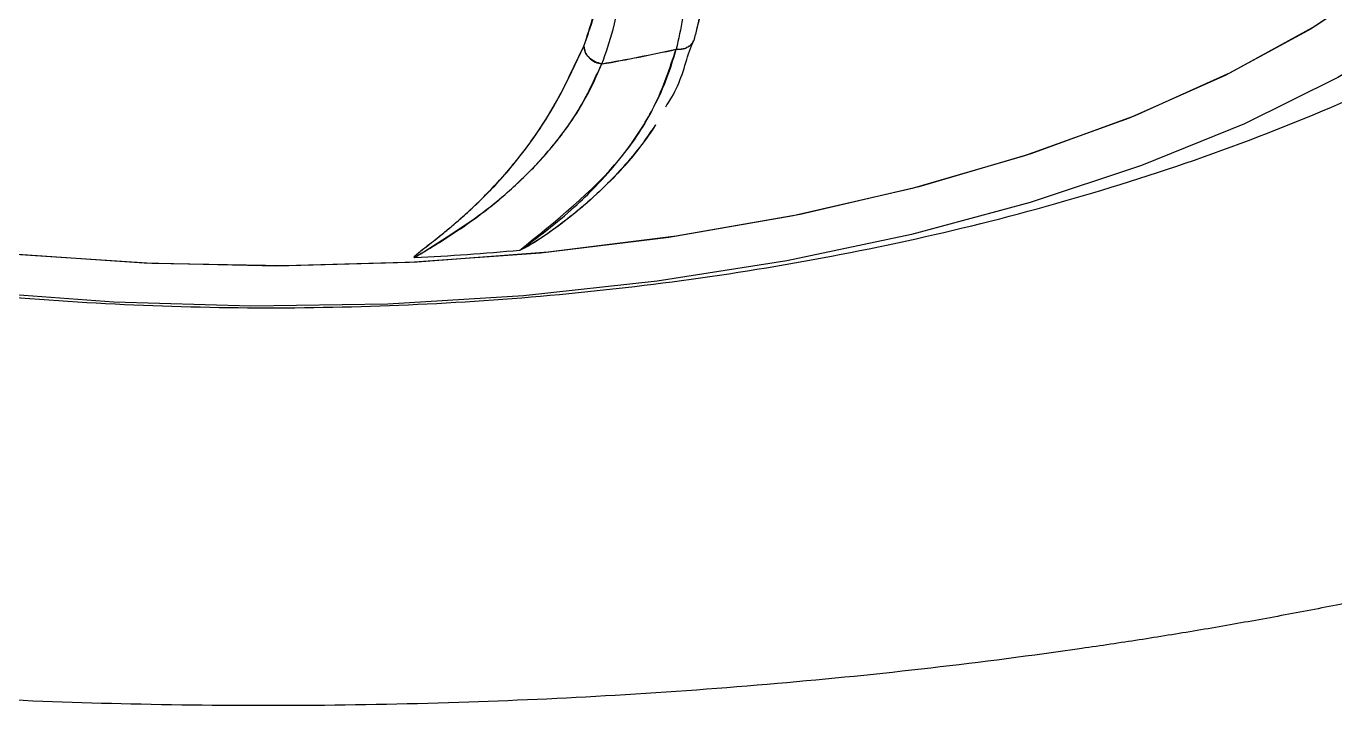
# Model space of a CAD drawing. Extents: x 1076 to 1148, y 508 to 635.
# Drawn here: x 1095.992 to 1097.364, y 579.888 to 580.601 of the extents above; entities that cross this region are included whole.
import ezdxf

# ---------------------------------------------------------------- set-up
doc = ezdxf.new("R2010")
doc.units = 0
doc.header["$MEASUREMENT"] = 0
doc.layers.add('1', color=4, linetype='Continuous')

# ---------------------------------------------------------------- blocks, each defined once
blk = doc.blocks.new('2026 TX')
at = {"layer": '1', "color": 3}
for p, q in [((20.7985, 60.7535), (20.8143, 60.7865)), ((20.799, 60.7546), (20.8143, 60.7867)), ((20.924, 60.7787), (20.9294, 60.7925)), ((20.9274, 60.7876), (20.9294, 60.7927))]:
    blk.add_line(p, q, dxfattribs=at)
at = {"layer": '1', "color": 3, "flags": 128}
for points in [[(21.6561, 60.8579), (21.5771, 60.8049), (21.4868, 60.7558), (21.3863, 60.7112), (21.2765, 60.6715), (21.1587, 60.6372), (21.0339, 60.6086), (20.9035, 60.5859), (20.7689, 60.5695), (20.6313, 60.5595), (20.4922, 60.5559), (20.3531, 60.5589), (20.2154, 60.5684), (20.0804, 60.5843), (19.9497, 60.6064), (19.8244, 60.6346), (19.7059, 60.6684), (19.5954, 60.7076), (19.4941, 60.7518), (19.4029, 60.8006), (19.3229, 60.8533), (19.2548, 60.9095), (19.1993, 60.9686), (19.1831, 60.9897)], [(21.6603, 60.8611), (21.5819, 60.8078), (21.4923, 60.7585), (21.3923, 60.7136), (21.2831, 60.6737), (21.1656, 60.639), (21.0412, 60.6101), (20.9112, 60.5871), (20.7767, 60.5703), (20.6393, 60.5599), (20.5003, 60.556), (20.3611, 60.5586), (20.2233, 60.5677), (20.0881, 60.5832), (19.9571, 60.605), (19.8314, 60.6328), (19.7125, 60.6663), (19.6015, 60.7052), (19.4996, 60.7492), (19.4079, 60.7976), (19.3272, 60.8502), (19.2583, 60.9062), (19.2118, 60.9538)], [(21.7275, 60.8313), (21.6925, 60.8067), (21.6052, 60.7538), (21.5071, 60.7052), (21.3991, 60.6612), (21.2824, 60.6224), (21.158, 60.589), (21.0271, 60.5614), (20.891, 60.5399), (20.751, 60.5247), (20.6085, 60.5159), (20.4648, 60.5136), (20.3213, 60.5179), (20.1794, 60.5286), (20.0405, 60.5457), (19.9058, 60.5691), (19.7767, 60.5984), (19.6545, 60.6335), (19.5403, 60.6739), (19.4352, 60.7193), (19.3402, 60.7692), (19.2901, 60.8002)]]:
    blk.add_lwpolyline(points, dxfattribs=at)
at = {"layer": '1', "color": 3}
for centre, radius, start, end in [((20.5329, 62.4945), 1.7523, 279.862, 282.4616), ((20.5329, 62.4943), 1.7523, 279.8622, 282.4618), ((20.49, 63.4266), 2.8656, 272.9331, 275.1446), ((20.49, 63.4266), 2.8656, 272.9333, 275.1446)]:
    blk.add_arc(centre, radius, start, end, dxfattribs=at)
for points, knots in [([(20.7893, 61.1725), (20.8079, 61.1463), (20.8459, 61.0923), (20.8801, 61.026), (20.9006, 60.9733), (20.912, 60.934), (20.9187, 60.8964), (20.9214, 60.8566), (20.9193, 60.8194), (20.9135, 60.7941), (20.9111, 60.7833)], [0, 0, 0, 0, 0.194115, 0.398477, 0.494436, 0.593307, 0.699286, 0.786752, 0.909489, 1, 1, 1, 1]), ([(20.8331, 60.7679), (20.8373, 60.7799), (20.8473, 60.8076), (20.8539, 60.8487), (20.8552, 60.8894), (20.8523, 60.9258), (20.8463, 60.9618), (20.8373, 60.9966), (20.8226, 61.0412), (20.8001, 61.0934), (20.7776, 61.1374), (20.7644, 61.159), (20.7631, 61.1611)], [0, 0, 0, 0, 0.101476, 0.235233, 0.331877, 0.422404, 0.515355, 0.605274, 0.682257, 0.84497, 0.985015, 1, 1, 1, 1]), ([(18.9005, 61.008), (18.9302, 60.984), (18.9953, 60.9312), (19.1047, 60.8592), (19.2283, 60.7892), (19.362, 60.726), (19.5046, 60.6701), (19.6542, 60.6224), (19.8084, 60.5834), (19.9653, 60.553), (20.1235, 60.531), (20.2824, 60.5171), (20.4415, 60.5111), (20.6007, 60.5128), (20.7595, 60.5222), (20.9179, 60.5395), (21.0756, 60.5651), (21.2326, 60.5994), (21.3886, 60.6433), (21.543, 60.6978), (21.6884, 60.7611), (21.8223, 60.8315), (21.9418, 60.9074), (22.0243, 60.9658), (22.0645, 61.0015), (22.0706, 61.0069)], [0, 0, 0, 0, 0.03505, 0.076802, 0.12018, 0.165184, 0.211495, 0.258471, 0.305292, 0.351616, 0.397372, 0.442658, 0.487651, 0.532565, 0.57761, 0.622967, 0.668886, 0.715625, 0.763424, 0.81244, 0.862604, 0.907375, 0.950733, 0.992549, 1, 1, 1, 1]), ([(20.8143, 60.7867), (20.8212, 60.8074), (20.834, 60.8462), (20.835, 60.897), (20.8355, 60.9207)], [0, 0, 0, 0, 0.534165, 1, 1, 1, 1]), ([(20.9369, 60.9114), (20.9385, 60.9029), (20.9461, 60.8637), (20.9378, 60.8273), (20.9312, 60.7988)], [0, 0, 0, 0, 0.217875, 1, 1, 1, 1]), ([(20.8143, 60.7865), (20.8215, 60.8071), (20.8342, 60.8436), (20.8348, 60.8831), (20.8351, 60.9003)], [0, 0, 0, 0, 0.561591, 1, 1, 1, 1]), ([(20.9411, 60.8837), (20.9412, 60.8831), (20.9439, 60.8492), (20.9375, 60.8239), (20.9312, 60.799)], [0, 0, 0, 0, 0.017381, 1, 1, 1, 1]), ([(20.9111, 60.7835), (20.9123, 60.7834), (20.9149, 60.7833), (20.9188, 60.7839), (20.9225, 60.7853), (20.9257, 60.7873), (20.9282, 60.7899), (20.9306, 60.7937), (20.931, 60.7969), (20.9312, 60.799)], [0, 0, 0, 0, 0.121409, 0.249103, 0.380728, 0.513445, 0.644273, 0.770475, 1, 1, 1, 1]), ([(20.9111, 60.7833), (20.9135, 60.7833), (20.9174, 60.7832), (20.922, 60.7849), (20.9253, 60.7868), (20.928, 60.7894), (20.9305, 60.7932), (20.9309, 60.7966), (20.9312, 60.7988)], [0, 0, 0, 0, 0.234643, 0.36249, 0.494052, 0.626491, 0.756856, 1, 1, 1, 1]), ([(20.747, 60.5725), (20.785, 60.6031), (20.8422, 60.6489), (20.8907, 60.7228), (20.9043, 60.7632), (20.9111, 60.7835)], [0, 0, 0, 0, 0.500023, 0.750063, 1, 1, 1, 1]), ([(20.747, 60.5725), (20.7566, 60.5795), (20.7768, 60.594), (20.8031, 60.6163), (20.8289, 60.6412), (20.8532, 60.6687), (20.8733, 60.6971), (20.8896, 60.7256), (20.902, 60.7528), (20.9081, 60.7732), (20.9111, 60.7833)], [0, 0, 0, 0, 0.118993, 0.250178, 0.358061, 0.500219, 0.652149, 0.750149, 0.877365, 1, 1, 1, 1]), ([(20.8331, 60.7681), (20.8307, 60.7686), (20.8257, 60.7698), (20.8195, 60.7744), (20.8152, 60.7803), (20.8146, 60.7847), (20.8143, 60.7867)], [0, 0, 0, 0, 0.243747, 0.504295, 0.76245, 1, 1, 1, 1]), ([(20.8143, 60.7865), (20.8146, 60.7844), (20.8152, 60.7801), (20.8196, 60.7741), (20.8258, 60.7695), (20.8307, 60.7684), (20.8331, 60.7679)], [0, 0, 0, 0, 0.24063, 0.5, 0.75937, 1, 1, 1, 1]), ([(20.9002, 60.7231), (20.9018, 60.7255), (20.9135, 60.7426), (20.9191, 60.762), (20.924, 60.7787)], [0, 0, 0, 0, 0.136905, 1, 1, 1, 1]), ([(20.6366, 60.5648), (20.6629, 60.5811), (20.713, 60.6123), (20.769, 60.6648), (20.8091, 60.7161), (20.8254, 60.7515), (20.8331, 60.7681)], [0, 0, 0, 0, 0.292679, 0.556946, 0.792739, 1, 1, 1, 1]), ([(20.6367, 60.5648), (20.6541, 60.5753), (20.6893, 60.5966), (20.7323, 60.6305), (20.7681, 60.665), (20.7955, 60.6986), (20.8176, 60.7328), (20.8279, 60.7563), (20.8331, 60.7679)], [0, 0, 0, 0, 0.192208, 0.385631, 0.546717, 0.7087, 0.855465, 1, 1, 1, 1]), ([(20.6366, 60.5648), (20.6366, 60.5648), (20.6365, 60.5648), (20.6364, 60.5648), (20.6363, 60.5648), (20.6362, 60.5648), (20.6362, 60.5649), (20.6361, 60.5649), (20.6361, 60.5651), (20.6363, 60.5655), (20.6376, 60.5671), (20.6412, 60.57), (20.6472, 60.5748), (20.6551, 60.5809), (20.6651, 60.5889), (20.6774, 60.599), (20.6905, 60.6104), (20.7046, 60.6236), (20.7196, 60.6387), (20.7412, 60.6626), (20.7641, 60.6929), (20.7847, 60.726), (20.7948, 60.7461), (20.799, 60.7546)], [0, 0, 0, 0, 0.000297, 0.000559, 0.000801, 0.001042, 0.001303, 0.001598, 0.002331, 0.004502, 0.007715, 0.031455, 0.060114, 0.099114, 0.147322, 0.208563, 0.282665, 0.350155, 0.433824, 0.533352, 0.73187, 0.88691, 1, 1, 1, 1]), ([(20.6367, 60.5648), (20.6366, 60.5648), (20.6365, 60.5648), (20.6364, 60.5648), (20.6363, 60.5648), (20.6362, 60.5648), (20.6361, 60.5649), (20.6361, 60.5651), (20.6365, 60.566), (20.6382, 60.5675), (20.6409, 60.5699), (20.6446, 60.5728), (20.6498, 60.5769), (20.657, 60.5825), (20.6662, 60.5898), (20.6769, 60.5987), (20.6891, 60.6093), (20.7026, 60.6218), (20.717, 60.6362), (20.7373, 60.6582), (20.7598, 60.6869), (20.7819, 60.7209), (20.7933, 60.7432), (20.7985, 60.7535)], [0, 0, 0, 0, 0.000435, 0.000807, 0.000988, 0.001175, 0.001595, 0.002741, 0.004407, 0.016867, 0.030653, 0.049102, 0.0722, 0.109563, 0.155292, 0.20928, 0.271399, 0.344963, 0.425301, 0.512248, 0.7001, 0.862329, 1, 1, 1, 1]), ([(20.8894, 60.7041), (20.8889, 60.7032), (20.8834, 60.6941), (20.8704, 60.677), (20.8495, 60.6525), (20.8257, 60.6291), (20.8018, 60.6087), (20.7792, 60.5917), (20.7627, 60.5807), (20.7521, 60.5746), (20.7488, 60.5731), (20.7477, 60.5727), (20.7472, 60.5726), (20.7471, 60.5726), (20.747, 60.5725)], [0, 0, 0, 0, 0.015845, 0.175117, 0.34642, 0.53013, 0.695747, 0.826246, 0.951681, 0.985331, 0.994958, 0.998019, 0.999135, 1, 1, 1, 1]), ([(20.8894, 60.7041), (20.8825, 60.694), (20.8706, 60.6765), (20.8495, 60.6526), (20.8269, 60.63), (20.8026, 60.6092), (20.7785, 60.5912), (20.762, 60.5802), (20.7518, 60.5745), (20.7487, 60.5731), (20.7477, 60.5727), (20.7472, 60.5726), (20.747, 60.5726), (20.747, 60.5725)], [0, 0, 0, 0, 0.19792, 0.344879, 0.506423, 0.698016, 0.834087, 0.955027, 0.986211, 0.995203, 0.998095, 0.999162, 1, 1, 1, 1]), ([(22.3853, 60.4334), (22.363, 60.4241), (22.3098, 60.4018), (22.2125, 60.3649), (22.1099, 60.3299), (22.0158, 60.3008), (21.9457, 60.2807), (21.8791, 60.2627), (21.8208, 60.248), (21.7618, 60.2339), (21.7054, 60.2211), (21.643, 60.2078), (21.5809, 60.1955), (21.5192, 60.184), (21.4579, 60.1733), (21.3971, 60.1635), (21.2524, 60.1418), (21.0693, 60.1207), (20.8498, 60.1047), (20.6804, 60.097), (20.5107, 60.0938), (20.341, 60.0954), (20.1373, 60.1028), (19.894, 60.1205), (19.6224, 60.1524), (19.4483, 60.184), (19.3659, 60.199)], [0, 0, 0, 0, 0.027956, 0.066977, 0.117127, 0.146744, 0.17233, 0.193871, 0.218566, 0.234092, 0.255688, 0.276953, 0.297884, 0.318482, 0.338745, 0.358673, 0.378265, 0.479922, 0.533068, 0.583909, 0.637465, 0.69008, 0.740944, 0.826459, 0.91788, 1, 1, 1, 1])]:
    blk.add_open_spline(points, degree=3, knots=knots, dxfattribs=at)

msp = doc.modelspace()

# ---------------------------------------------------------------- block references
at = {"layer": '1'}
msp.add_blockref('2026 TX', (1075.7625, 519.7937), dxfattribs=at)

doc.saveas('drawing.dxf')
